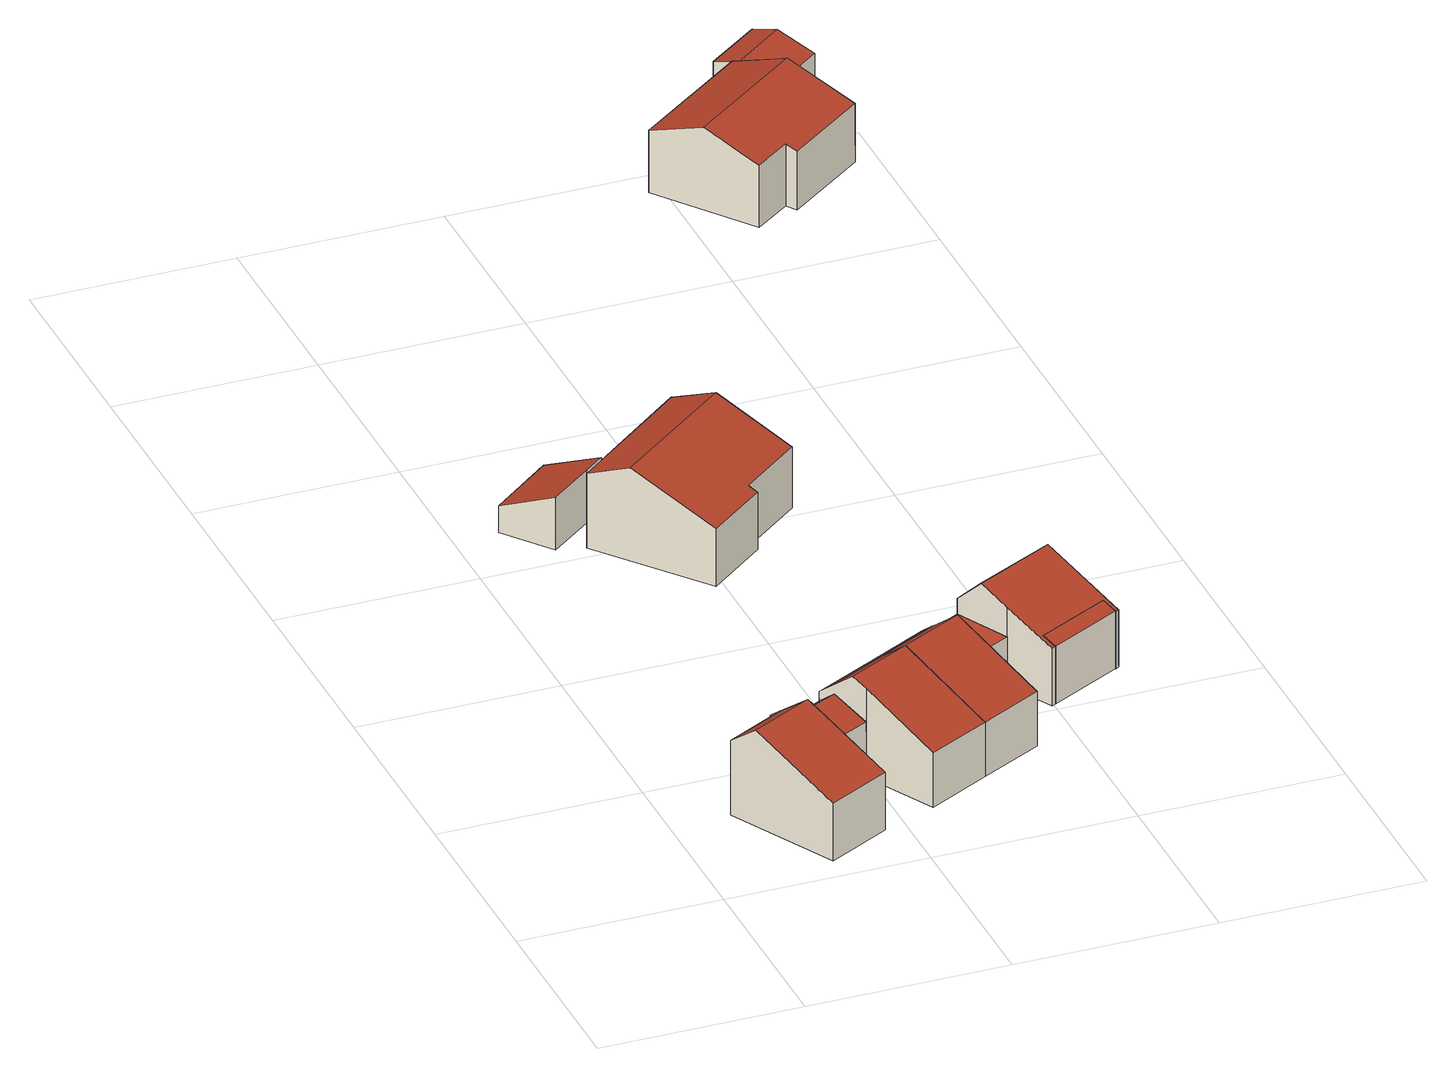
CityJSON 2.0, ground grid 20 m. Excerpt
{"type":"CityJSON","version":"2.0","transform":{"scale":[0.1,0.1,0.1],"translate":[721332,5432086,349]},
"CityObjects":{
"building1":{"type":"Building","attributes":{"Gemeindeschluessel":"09375199","HoeheDach":"360.740","HoeheGrund":"350.684","Methode":"2000","NiedrigsteTraufeDesGebaeudes":"356.661","Geometrietyp2DReferenz":"3000","measuredHeight":10.06,"function":"31001_1000","roofType":"3100"},"address":[{"Country":"Germany","Locality":"Sinzing","ThoroughfareName":"Eilsbrunner Straße 19"}],"geometry":[{"type":"Solid","lod":"2","boundaries":[[[[0,1,2,3,4,5,6]],[[7,6,5,8,9]],[[1,10,11,2]],[[1,0,12,10]],[[13,9,8,14,15]],[[3,15,14,4]],[[2,11,13,15,3]],[[7,9,13,11,10,12]],[[0,6,7,12]],[[5,4,14,8]]]],"semantics":{"surfaces":[{"type":"GroundSurface","Flaeche":"88.111","Z_MAX":"0.000","Z_MAX_ASL":"350.684","Z_MIN":"0.000","Z_MIN_ASL":"350.684"},{"type":"WallSurface","Flaeche":"101.140","Z_MAX":"10.056","Z_MAX_ASL":"360.740","Z_MIN":"0.000","Z_MIN_ASL":"350.684"},{"type":"WallSurface","Flaeche":"1.779","Z_MAX":"6.856","Z_MAX_ASL":"357.540","Z_MIN":"0.000","Z_MIN_ASL":"350.684"},{"type":"WallSurface","Flaeche":"9.180","Z_MAX":"7.804","Z_MAX_ASL":"358.488","Z_MIN":"0.000","Z_MIN_ASL":"350.684"},{"type":"RoofSurface","Dachneigung":"66.305","Dachorientierung":"152.455","Flaeche":"72.612","Z_MAX":"10.056","Z_MAX_ASL":"360.740","Z_MIN":"5.977","Z_MIN_ASL":"356.661"},{"type":"WallSurface","Flaeche":"61.846","Z_MAX":"9.488","Z_MAX_ASL":"360.172","Z_MIN":"0.000","Z_MIN_ASL":"350.684"},{"type":"WallSurface","Flaeche":"48.378","Z_MAX":"10.056","Z_MAX_ASL":"360.740","Z_MIN":"0.000","Z_MIN_ASL":"350.684"},{"type":"RoofSurface","Dachneigung":"52.873","Dachorientierung":"332.456","Flaeche":"27.117","Z_MAX":"10.056","Z_MAX_ASL":"360.740","Z_MIN":"6.856","Z_MIN_ASL":"357.540"},{"type":"WallSurface","Flaeche":"53.622","Z_MAX":"7.804","Z_MAX_ASL":"358.488","Z_MIN":"0.000","Z_MIN_ASL":"350.684"},{"type":"WallSurface","Flaeche":"42.753","Z_MAX":"5.978","Z_MAX_ASL":"356.663","Z_MIN":"0.000","Z_MIN_ASL":"350.684"}],"values":[[0,1,2,3,4,5,6,7,8,9]]}}]},
"building2":{"type":"Building","attributes":{"Gemeindeschluessel":"09375199","HoeheDach":"357.400","HoeheGrund":"350.790","Methode":"2000","NiedrigsteTraufeDesGebaeudes":"355.870","Geometrietyp2DReferenz":"3000","measuredHeight":6.61,"function":"31001_2000","roofType":"3100"},"geometry":[{"type":"Solid","lod":"2","boundaries":[[[[16,17,18,19]],[[20,16,19,21,22]],[[23,17,16,20]],[[19,18,24,21]],[[22,21,24,25]],[[25,23,20,22]],[[25,24,18,17,23]]]],"semantics":{"surfaces":[{"type":"RoofSurface","Dachneigung":"68.032","Dachorientierung":"152.500","Flaeche":"13.277","Z_MAX":"6.610","Z_MAX_ASL":"357.400","Z_MIN":"5.080","Z_MIN_ASL":"355.870"},{"type":"WallSurface","Flaeche":"32.315","Z_MAX":"6.610","Z_MAX_ASL":"357.400","Z_MIN":"0.000","Z_MIN_ASL":"350.790"},{"type":"WallSurface","Flaeche":"16.448","Z_MAX":"5.080","Z_MAX_ASL":"355.870","Z_MIN":"0.000","Z_MIN_ASL":"350.790"},{"type":"RoofSurface","Dachneigung":"48.991","Dachorientierung":"332.499","Flaeche":"7.478","Z_MAX":"6.610","Z_MAX_ASL":"357.400","Z_MIN":"5.104","Z_MIN_ASL":"355.894"},{"type":"WallSurface","Flaeche":"16.647","Z_MAX":"5.104","Z_MAX_ASL":"355.894","Z_MIN":"0.000","Z_MIN_ASL":"350.790"},{"type":"GroundSurface","Flaeche":"17.954","Z_MAX":"0.000","Z_MAX_ASL":"350.790","Z_MIN":"0.000","Z_MIN_ASL":"350.790"},{"type":"WallSurface","Flaeche":"32.314","Z_MAX":"6.610","Z_MAX_ASL":"357.400","Z_MIN":"0.000","Z_MIN_ASL":"350.790"}],"values":[[0,1,2,3,4,5,6]]}}]},
"building3":{"type":"Building","attributes":{"Gemeindeschluessel":"09375199","HoeheDach":"357.400","HoeheGrund":"350.626","Methode":"2000","NiedrigsteTraufeDesGebaeudes":"355.870","Geometrietyp2DReferenz":"3000","measuredHeight":6.77,"function":"31001_2000","roofType":"3100"},"geometry":[{"type":"Solid","lod":"2","boundaries":[[[[26,24,27,28]],[[29,17,18,24,26]],[[28,30,29,26]],[[28,27,31,32,30]],[[18,31,27,24]],[[30,32,17,29]],[[17,32,31,18]]]],"semantics":{"surfaces":[{"type":"WallSurface","Flaeche":"17.223","Z_MAX":"5.268","Z_MAX_ASL":"355.894","Z_MIN":"0.000","Z_MIN_ASL":"350.626"},{"type":"WallSurface","Flaeche":"33.219","Z_MAX":"6.774","Z_MAX_ASL":"357.400","Z_MIN":"0.000","Z_MIN_ASL":"350.626"},{"type":"GroundSurface","Flaeche":"18.035","Z_MAX":"0.000","Z_MAX_ASL":"350.626","Z_MIN":"0.000","Z_MIN_ASL":"350.626"},{"type":"WallSurface","Flaeche":"33.197","Z_MAX":"6.774","Z_MAX_ASL":"357.400","Z_MIN":"0.000","Z_MIN_ASL":"350.626"},{"type":"RoofSurface","Dachneigung":"48.871","Dachorientierung":"332.573","Flaeche":"7.483","Z_MAX":"6.774","Z_MAX_ASL":"357.400","Z_MIN":"5.268","Z_MIN_ASL":"355.894"},{"type":"WallSurface","Flaeche":"17.106","Z_MAX":"5.246","Z_MAX_ASL":"355.872","Z_MIN":"0.000","Z_MIN_ASL":"350.626"},{"type":"RoofSurface","Dachneigung":"68.072","Dachorientierung":"152.580","Flaeche":"13.366","Z_MAX":"6.774","Z_MAX_ASL":"357.400","Z_MIN":"5.244","Z_MIN_ASL":"355.870"}],"values":[[0,1,2,3,4,5,6]]}}]},
"building4":{"type":"Building","attributes":{"Gemeindeschluessel":"09375199","HoeheDach":"361.982","HoeheGrund":"356.540","Methode":"1000","NiedrigsteTraufeDesGebaeudes":"359.315","Geometrietyp2DReferenz":"3000","measuredHeight":5.44,"function":"31001_2000","roofType":"2100"},"geometry":[{"type":"Solid","lod":"2","boundaries":[[[[33,34,35,36]],[[37,38,39,40]],[[37,33,36,41,38]],[[34,40,39,42,35]],[[35,42,41,36]],[[33,37,40,34]],[[39,38,41,42]]]],"semantics":{"surfaces":[{"type":"WallSurface","Flaeche":"24.629","Z_MAX":"5.432","Z_MAX_ASL":"361.972","Z_MIN":"0.000","Z_MIN_ASL":"356.540"},{"type":"WallSurface","Flaeche":"13.627","Z_MAX":"5.442","Z_MAX_ASL":"361.982","Z_MIN":"0.000","Z_MIN_ASL":"356.540"},{"type":"GroundSurface","Flaeche":"47.718","Z_MAX":"0.000","Z_MAX_ASL":"356.540","Z_MIN":"0.000","Z_MIN_ASL":"356.540"},{"type":"RoofSurface","Dachneigung":"66.117","Dachorientierung":"321.183","Flaeche":"52.186","Z_MAX":"5.442","Z_MAX_ASL":"361.982","Z_MIN":"2.775","Z_MIN_ASL":"359.315"},{"type":"WallSurface","Flaeche":"22.298","Z_MAX":"2.810","Z_MAX_ASL":"359.350","Z_MIN":"0.000","Z_MIN_ASL":"356.540"},{"type":"WallSurface","Flaeche":"29.835","Z_MAX":"5.442","Z_MAX_ASL":"361.982","Z_MIN":"0.000","Z_MIN_ASL":"356.540"},{"type":"WallSurface","Flaeche":"24.404","Z_MAX":"5.432","Z_MAX_ASL":"361.972","Z_MIN":"0.000","Z_MIN_ASL":"356.540"}],"values":[[0,1,2,3,4,5,6]]}}]},
"building5":{"type":"Building","attributes":{"Gemeindeschluessel":"09375199","HoeheDach":"360.080","HoeheGrund":"350.050","Methode":"2000","NiedrigsteTraufeDesGebaeudes":"355.812","Geometrietyp2DReferenz":"3000","measuredHeight":10.03,"function":"31001_1000","roofType":"3100"},"address":[{"Country":"Germany","Locality":"Sinzing","ThoroughfareName":"Eilsbrunner Straße 18"}],"geometry":[{"type":"Solid","lod":"2","boundaries":[[[[43,44,45,46]],[[47,48,49,50,51]],[[52,53,54,55]],[[46,45,56,57]],[[55,54,48,47]],[[57,56,58,53,52]],[[48,54,53,58,49]],[[57,52,55,47,51,43,46]],[[51,50,44,43]],[[49,58,56,45,44,50]]]],"semantics":{"surfaces":[{"type":"WallSurface","Flaeche":"9.094","Z_MAX":"7.839","Z_MAX_ASL":"357.889","Z_MIN":"0.000","Z_MIN_ASL":"350.050"},{"type":"WallSurface","Flaeche":"48.501","Z_MAX":"10.030","Z_MAX_ASL":"360.080","Z_MIN":"0.000","Z_MIN_ASL":"350.050"},{"type":"WallSurface","Flaeche":"41.140","Z_MAX":"5.762","Z_MAX_ASL":"355.812","Z_MIN":"0.000","Z_MIN_ASL":"350.050"},{"type":"WallSurface","Flaeche":"53.814","Z_MAX":"7.839","Z_MAX_ASL":"357.889","Z_MIN":"0.000","Z_MIN_ASL":"350.050"},{"type":"WallSurface","Flaeche":"60.336","Z_MAX":"9.333","Z_MAX_ASL":"359.383","Z_MIN":"0.000","Z_MIN_ASL":"350.050"},{"type":"WallSurface","Flaeche":"99.849","Z_MAX":"10.030","Z_MAX_ASL":"360.080","Z_MIN":"0.000","Z_MIN_ASL":"350.050"},{"type":"RoofSurface","Dachneigung":"65.928","Dachorientierung":"154.799","Flaeche":"74.667","Z_MAX":"10.030","Z_MAX_ASL":"360.080","Z_MIN":"5.762","Z_MIN_ASL":"355.812"},{"type":"GroundSurface","Flaeche":"87.953","Z_MAX":"0.000","Z_MAX_ASL":"350.050","Z_MIN":"0.000","Z_MIN_ASL":"350.050"},{"type":"WallSurface","Flaeche":"1.806","Z_MAX":"6.840","Z_MAX_ASL":"356.890","Z_MIN":"0.000","Z_MIN_ASL":"350.050"},{"type":"RoofSurface","Dachneigung":"51.132","Dachorientierung":"334.799","Flaeche":"25.405","Z_MAX":"10.030","Z_MAX_ASL":"360.080","Z_MIN":"6.838","Z_MIN_ASL":"356.888"}],"values":[[0,1,2,3,4,5,6,7,8,9]]}}]},
"building6":{"type":"Building","attributes":{"Gemeindeschluessel":"09375199","HoeheDach":"357.883","HoeheGrund":"352.350","Methode":"2000","NiedrigsteTraufeDesGebaeudes":"356.929","Geometrietyp2DReferenz":"3000","measuredHeight":5.53,"function":"51009_1610","roofType":"2100"},"geometry":[{"type":"Solid","lod":"2","boundaries":[[[[59,60,56,61]],[[62,63,64,59,61,65]],[[65,45,44,62]],[[45,56,60,66,67,44]],[[63,67,66,64]],[[64,66,60,59]],[[62,44,67,63]],[[61,56,45,65]]]],"semantics":{"surfaces":[{"type":"WallSurface","Flaeche":"38.095","Z_MAX":"5.533","Z_MAX_ASL":"357.883","Z_MIN":"0.000","Z_MIN_ASL":"352.350"},{"type":"GroundSurface","Flaeche":"17.055","Z_MAX":"0.000","Z_MAX_ASL":"352.350","Z_MIN":"0.000","Z_MIN_ASL":"352.350"},{"type":"WallSurface","Flaeche":"6.264","Z_MAX":"5.532","Z_MAX_ASL":"357.882","Z_MIN":"0.000","Z_MIN_ASL":"352.350"},{"type":"RoofSurface","Dachneigung":"52.448","Dachorientierung":"332.385","Flaeche":"21.513","Z_MAX":"5.533","Z_MAX_ASL":"357.883","Z_MIN":"4.579","Z_MIN_ASL":"356.929"},{"type":"WallSurface","Flaeche":"31.533","Z_MAX":"4.580","Z_MAX_ASL":"356.930","Z_MIN":"0.000","Z_MIN_ASL":"352.350"},{"type":"WallSurface","Flaeche":"6.268","Z_MAX":"5.532","Z_MAX_ASL":"357.882","Z_MIN":"0.000","Z_MIN_ASL":"352.350"},{"type":"WallSurface","Flaeche":"31.475","Z_MAX":"4.580","Z_MAX_ASL":"356.930","Z_MIN":"0.000","Z_MIN_ASL":"352.350"},{"type":"WallSurface","Flaeche":"38.022","Z_MAX":"5.533","Z_MAX_ASL":"357.883","Z_MIN":"0.000","Z_MIN_ASL":"352.350"}],"values":[[0,1,2,3,4,5,6,7]]}}]},
"building7":{"type":"Building","attributes":{"Gemeindeschluessel":"09375199","HoeheDach":"363.580","HoeheGrund":"353.950","Methode":"2000","NiedrigsteTraufeDesGebaeudes":"359.933","Geometrietyp2DReferenz":"3000","measuredHeight":9.63,"function":"31001_1000","roofType":"3100"},"address":[{"Country":"Germany","Locality":"Sinzing","ThoroughfareName":"Ziegelschlagweg 3"}],"geometry":[{"type":"Solid","lod":"2","boundaries":[[[[68,69,70,71,72]],[[73,74,75,76,77,78,79]],[[68,72,73,79,80]],[[81,76,75,70,69]],[[73,72,71,74]],[[77,82,83,78]],[[76,81,82,77]],[[68,80,83,82,81,69]],[[78,83,80,79]],[[74,71,70,75]]]],"semantics":{"surfaces":[{"type":"RoofSurface","Dachneigung":"67.799","Dachorientierung":"321.648","Flaeche":"75.625","Z_MAX":"9.630","Z_MAX_ASL":"363.580","Z_MIN":"7.741","Z_MIN_ASL":"361.691"},{"type":"GroundSurface","Flaeche":"198.783","Z_MAX":"0.000","Z_MAX_ASL":"353.950","Z_MIN":"0.000","Z_MIN_ASL":"353.950"},{"type":"WallSurface","Flaeche":"109.100","Z_MAX":"9.630","Z_MAX_ASL":"363.580","Z_MIN":"0.000","Z_MIN_ASL":"353.950"},{"type":"WallSurface","Flaeche":"103.817","Z_MAX":"9.630","Z_MAX_ASL":"363.580","Z_MIN":"0.000","Z_MIN_ASL":"353.950"},{"type":"WallSurface","Flaeche":"19.493","Z_MAX":"7.786","Z_MAX_ASL":"361.736","Z_MIN":"0.000","Z_MIN_ASL":"353.950"},{"type":"WallSurface","Flaeche":"6.152","Z_MAX":"6.389","Z_MAX_ASL":"360.339","Z_MIN":"0.000","Z_MIN_ASL":"353.950"},{"type":"WallSurface","Flaeche":"49.823","Z_MAX":"6.389","Z_MAX_ASL":"360.339","Z_MIN":"0.000","Z_MIN_ASL":"353.950"},{"type":"RoofSurface","Dachneigung":"67.799","Dachorientierung":"141.651","Flaeche":"139.072","Z_MAX":"9.630","Z_MAX_ASL":"363.580","Z_MIN":"5.983","Z_MIN_ASL":"359.933"},{"type":"WallSurface","Flaeche":"44.807","Z_MAX":"5.983","Z_MAX_ASL":"359.933","Z_MIN":"0.000","Z_MIN_ASL":"353.950"},{"type":"WallSurface","Flaeche":"98.976","Z_MAX":"7.769","Z_MAX_ASL":"361.719","Z_MIN":"0.000","Z_MIN_ASL":"353.950"}],"values":[[0,1,2,3,4,5,6,7,8,9]]}}]},
"building8":{"type":"Building","attributes":{"Gemeindeschluessel":"09375199","HoeheDach":"360.080","HoeheGrund":"350.120","Methode":"2000","NiedrigsteTraufeDesGebaeudes":"355.812","Geometrietyp2DReferenz":"3000","measuredHeight":9.96,"function":"31001_1000","roofType":"3100"},"address":[{"Country":"Germany","Locality":"Sinzing","ThoroughfareName":"Eilsbrunner Straße 17"}],"geometry":[{"type":"Solid","lod":"2","boundaries":[[[[84,66,85,86]],[[86,85,87,88,89]],[[89,88,90,91]],[[86,89,91,52,57,92,84]],[[52,53,58,56,57]],[[58,87,85,66,60,56]],[[53,90,88,87,58]],[[57,56,60,92]],[[92,60,66,84]],[[91,90,53,52]]]],"semantics":{"surfaces":[{"type":"WallSurface","Flaeche":"1.726","Z_MAX":"6.770","Z_MAX_ASL":"356.890","Z_MIN":"0.000","Z_MIN_ASL":"350.120"},{"type":"WallSurface","Flaeche":"48.013","Z_MAX":"9.960","Z_MAX_ASL":"360.080","Z_MIN":"0.000","Z_MIN_ASL":"350.120"},{"type":"WallSurface","Flaeche":"59.997","Z_MAX":"9.277","Z_MAX_ASL":"359.397","Z_MIN":"0.000","Z_MIN_ASL":"350.120"},{"type":"GroundSurface","Flaeche":"88.073","Z_MAX":"0.000","Z_MAX_ASL":"350.120","Z_MIN":"0.000","Z_MIN_ASL":"350.120"},{"type":"WallSurface","Flaeche":"99.007","Z_MAX":"9.960","Z_MAX_ASL":"360.080","Z_MIN":"0.000","Z_MIN_ASL":"350.120"},{"type":"RoofSurface","Dachneigung":"51.297","Dachorientierung":"334.619","Flaeche":"25.503","Z_MAX":"9.960","Z_MAX_ASL":"360.080","Z_MIN":"6.769","Z_MIN_ASL":"356.889"},{"type":"RoofSurface","Dachneigung":"65.910","Dachorientierung":"154.620","Flaeche":"74.674","Z_MAX":"9.960","Z_MAX_ASL":"360.080","Z_MIN":"5.692","Z_MIN_ASL":"355.812"},{"type":"WallSurface","Flaeche":"53.438","Z_MAX":"7.763","Z_MAX_ASL":"357.883","Z_MIN":"0.000","Z_MIN_ASL":"350.120"},{"type":"WallSurface","Flaeche":"9.004","Z_MAX":"7.763","Z_MAX_ASL":"357.883","Z_MIN":"0.000","Z_MIN_ASL":"350.120"},{"type":"WallSurface","Flaeche":"40.638","Z_MAX":"5.692","Z_MAX_ASL":"355.812","Z_MIN":"0.000","Z_MIN_ASL":"350.120"}],"values":[[0,1,2,3,4,5,6,7,8,9]]}}]},
"building9":{"type":"Building","attributes":{"Gemeindeschluessel":"09375199","HoeheDach":"356.670","HoeheGrund":"349.970","Methode":"2000","NiedrigsteTraufeDesGebaeudes":"355.111","Geometrietyp2DReferenz":"3000","measuredHeight":6.7,"function":"31001_2000","roofType":"3100"},"geometry":[{"type":"Solid","lod":"2","boundaries":[[[[93,94,95,96,97]],[[96,98,99,100,97]],[[93,101,102,103,94]],[[97,100,101,93]],[[99,102,101,100]],[[98,104,103,102,99]],[[94,103,104,95]],[[95,104,98,96]]]],"semantics":{"surfaces":[{"type":"GroundSurface","Flaeche":"17.894","Z_MAX":"0.000","Z_MAX_ASL":"349.970","Z_MIN":"0.000","Z_MIN_ASL":"349.970"},{"type":"WallSurface","Flaeche":"32.643","Z_MAX":"6.700","Z_MAX_ASL":"356.670","Z_MIN":"0.000","Z_MIN_ASL":"349.970"},{"type":"WallSurface","Flaeche":"24.520","Z_MAX":"6.700","Z_MAX_ASL":"356.670","Z_MIN":"0.000","Z_MIN_ASL":"349.970"},{"type":"WallSurface","Flaeche":"16.729","Z_MAX":"5.163","Z_MAX_ASL":"355.133","Z_MIN":"0.000","Z_MIN_ASL":"349.970"},{"type":"RoofSurface","Dachneigung":"50.245","Dachorientierung":"332.510","Flaeche":"7.832","Z_MAX":"6.700","Z_MAX_ASL":"356.670","Z_MIN":"5.151","Z_MIN_ASL":"355.121"},{"type":"RoofSurface","Dachneigung":"66.873","Dachorientierung":"152.528","Flaeche":"12.913","Z_MAX":"6.700","Z_MAX_ASL":"356.670","Z_MIN":"5.141","Z_MIN_ASL":"355.111"},{"type":"WallSurface","Flaeche":"8.055","Z_MAX":"5.772","Z_MAX_ASL":"355.742","Z_MIN":"0.000","Z_MIN_ASL":"349.970"},{"type":"WallSurface","Flaeche":"16.765","Z_MAX":"5.141","Z_MAX_ASL":"355.111","Z_MIN":"0.000","Z_MIN_ASL":"349.970"}],"values":[[0,1,2,3,4,5,6,7]]}}]},
"building10":{"type":"Building","attributes":{"Gemeindeschluessel":"09375199","HoeheDach":"354.695","HoeheGrund":"350.110","Methode":"1000","NiedrigsteTraufeDesGebaeudes":"354.695","Geometrietyp2DReferenz":"3000","measuredHeight":4.58,"function":"31001_2000","roofType":"1000"},"geometry":[{"type":"Solid","lod":"2","boundaries":[[[[105,106,107,108,109]],[[110,105,109,111]],[[111,112,113,114,110]],[[112,108,107,113]],[[114,106,105,110]],[[111,109,108,112]],[[113,107,106,114]]]],"semantics":{"surfaces":[{"type":"RoofSurface","Dachneigung":"90.000","Dachorientierung":"-1.000","Flaeche":"21.224","Z_MAX":"4.585","Z_MAX_ASL":"354.695","Z_MIN":"4.585","Z_MIN_ASL":"354.695"},{"type":"WallSurface","Flaeche":"9.094","Z_MAX":"4.585","Z_MAX_ASL":"354.695","Z_MIN":"0.000","Z_MIN_ASL":"350.110"},{"type":"GroundSurface","Flaeche":"21.224","Z_MAX":"0.000","Z_MAX_ASL":"350.110","Z_MIN":"0.000","Z_MIN_ASL":"350.110"},{"type":"WallSurface","Flaeche":"27.572","Z_MAX":"4.585","Z_MAX_ASL":"354.695","Z_MIN":"0.000","Z_MIN_ASL":"350.110"},{"type":"WallSurface","Flaeche":"18.442","Z_MAX":"4.585","Z_MAX_ASL":"354.695","Z_MIN":"0.000","Z_MIN_ASL":"350.110"},{"type":"WallSurface","Flaeche":"16.080","Z_MAX":"4.585","Z_MAX_ASL":"354.695","Z_MIN":"0.000","Z_MIN_ASL":"350.110"},{"type":"WallSurface","Flaeche":"16.164","Z_MAX":"4.585","Z_MAX_ASL":"354.695","Z_MIN":"0.000","Z_MIN_ASL":"350.110"}],"values":[[0,1,2,3,4,5,6]]}}]},
"building11":{"type":"Building","attributes":{"Gemeindeschluessel":"09375199","HoeheDach":"359.130","HoeheGrund":"349.580","Methode":"2000","NiedrigsteTraufeDesGebaeudes":"355.588","Geometrietyp2DReferenz":"3000","measuredHeight":9.55,"function":"31001_1000","roofType":"3100"},"address":[{"Country":"Germany","Locality":"Sinzing","ThoroughfareName":"Ziegelschlagweg 1"}],"geometry":[{"type":"Solid","lod":"2","boundaries":[[[[115,116,117,118]],[[119,120,121,122]],[[123,124,125,126,127,117,116,128]],[[129,120,119,130,131,132,124,123,133]],[[134,122,121,135,136,137,115,118,138,139,140,141,142]],[[134,130,119,122]],[[131,130,134,142]],[[124,132,141,140,125]],[[129,133,136,135]],[[118,117,127,138]],[[141,132,131,142]],[[139,126,125,140]],[[138,127,126,139]],[[137,128,116,115]],[[121,120,129,135]],[[137,136,133,123,128]]]],"semantics":{"surfaces":[{"type":"WallSurface","Flaeche":"2.407","Z_MAX":"6.731","Z_MAX_ASL":"356.311","Z_MIN":"0.000","Z_MIN_ASL":"349.580"},{"type":"WallSurface","Flaeche":"9.566","Z_MAX":"6.641","Z_MAX_ASL":"356.221","Z_MIN":"0.000","Z_MIN_ASL":"349.580"},{"type":"RoofSurface","Dachneigung":"46.122","Dachorientierung":"332.545","Flaeche":"38.244","Z_MAX":"9.550","Z_MAX_ASL":"359.130","Z_MIN":"6.375","Z_MIN_ASL":"355.955"},{"type":"RoofSurface","Dachneigung":"67.286","Dachorientierung":"152.549","Flaeche":"69.358","Z_MAX":"9.550","Z_MAX_ASL":"359.130","Z_MIN":"6.008","Z_MIN_ASL":"355.588"},{"type":"GroundSurface","Flaeche":"91.543","Z_MAX":"0.000","Z_MAX_ASL":"349.580","Z_MIN":"0.000","Z_MIN_ASL":"349.580"},{"type":"WallSurface","Flaeche":"54.618","Z_MAX":"6.641","Z_MAX_ASL":"356.221","Z_MIN":"0.000","Z_MIN_ASL":"349.580"},{"type":"WallSurface","Flaeche":"89.740","Z_MAX":"9.550","Z_MAX_ASL":"359.130","Z_MIN":"0.000","Z_MIN_ASL":"349.580"},{"type":"WallSurface","Flaeche":"38.300","Z_MAX":"8.257","Z_MAX_ASL":"357.837","Z_MIN":"0.000","Z_MIN_ASL":"349.580"},{"type":"WallSurface","Flaeche":"18.541","Z_MAX":"6.378","Z_MAX_ASL":"355.958","Z_MIN":"0.000","Z_MIN_ASL":"349.580"},{"type":"WallSurface","Flaeche":"2.392","Z_MAX":"6.008","Z_MAX_ASL":"355.588","Z_MIN":"0.000","Z_MIN_ASL":"349.580"},{"type":"WallSurface","Flaeche":"27.990","Z_MAX":"6.733","Z_MAX_ASL":"356.313","Z_MIN":"0.000","Z_MIN_ASL":"349.580"},{"type":"WallSurface","Flaeche":"2.439","Z_MAX":"6.733","Z_MAX_ASL":"356.313","Z_MIN":"0.000","Z_MIN_ASL":"349.580"},{"type":"WallSurface","Flaeche":"13.350","Z_MAX":"6.737","Z_MAX_ASL":"356.317","Z_MIN":"0.000","Z_MIN_ASL":"349.580"},{"type":"WallSurface","Flaeche":"2.445","Z_MAX":"6.009","Z_MAX_ASL":"355.589","Z_MIN":"0.000","Z_MIN_ASL":"349.580"},{"type":"WallSurface","Flaeche":"51.319","Z_MAX":"9.550","Z_MAX_ASL":"359.130","Z_MIN":"0.000","Z_MIN_ASL":"349.580"}],"values":[[0,1,2,3,4,5,1,6,7,8,9,10,11,12,13,14]]}}]},
"building12":{"type":"Building","attributes":{"Gemeindeschluessel":"09375199","HoeheDach":"356.223","HoeheGrund":"349.600","Methode":"2000","NiedrigsteTraufeDesGebaeudes":"355.601","Geometrietyp2DReferenz":"3000","measuredHeight":6.62,"function":"51009_1610","roofType":"2100"},"geometry":[{"type":"Solid","lod":"2","boundaries":[[[[143,144,120,121]],[[120,144,130,119]],[[121,120,119,122]],[[122,134,143,121]],[[122,119,130,134]],[[134,130,144,143]]]],"semantics":{"surfaces":[{"type":"WallSurface","Flaeche":"49.359","Z_MAX":"6.001","Z_MAX_ASL":"355.601","Z_MIN":"0.000","Z_MIN_ASL":"349.600"},{"type":"RoofSurface","Dachneigung":"67.575","Dachorientierung":"152.563","Flaeche":"13.411","Z_MAX":"6.623","Z_MAX_ASL":"356.223","Z_MIN":"6.001","Z_MIN_ASL":"355.601"},{"type":"WallSurface","Flaeche":"9.514","Z_MAX":"6.623","Z_MAX_ASL":"356.223","Z_MIN":"0.000","Z_MIN_ASL":"349.600"},{"type":"GroundSurface","Flaeche":"12.397","Z_MAX":"0.000","Z_MAX_ASL":"349.600","Z_MIN":"0.000","Z_MIN_ASL":"349.600"},{"type":"WallSurface","Flaeche":"54.476","Z_MAX":"6.623","Z_MAX_ASL":"356.223","Z_MIN":"0.000","Z_MIN_ASL":"349.600"}],"values":[[0,1,2,3,4,2]]}}]},
"building13":{"type":"Building","attributes":{"Gemeindeschluessel":"09375199","HoeheDach":"365.655","HoeheGrund":"357.140","Methode":"2000","NiedrigsteTraufeDesGebaeudes":"363.174","Geometrietyp2DReferenz":"3000","measuredHeight":8.52,"function":"31001_1000","roofType":"3100"},"address":[{"Country":"Germany","Locality":"Sinzing","ThoroughfareName":"Ortsstraße 9"}],"geometry":[{"type":"Solid","lod":"2","boundaries":[[[[145,146,147,148]],[[149,150,151,147,146,152]],[[153,154,155,156]],[[157,148,147,151,158]],[[159,152,146,145]],[[151,150,155,154,158]],[[149,160,156,155,150]],[[157,158,154,153]],[[160,149,152,159]],[[157,153,156,160,159,145,148]]]],"semantics":{"surfaces":[{"type":"WallSurface","Flaeche":"28.631","Z_MAX":"6.463","Z_MAX_ASL":"363.604","Z_MIN":"-0.000","Z_MIN_ASL":"357.140"},{"type":"RoofSurface","Dachneigung":"70.735","Dachorientierung":"145.504","Flaeche":"101.034","Z_MAX":"8.515","Z_MAX_ASL":"365.655","Z_MIN":"6.033","Z_MIN_ASL":"363.174"},{"type":"WallSurface","Flaeche":"33.306","Z_MAX":"8.080","Z_MAX_ASL":"365.220","Z_MIN":"-0.000","Z_MIN_ASL":"357.140"},{"type":"WallSurface","Flaeche":"87.624","Z_MAX":"8.515","Z_MAX_ASL":"365.655","Z_MIN":"-0.000","Z_MIN_ASL":"357.140"},{"type":"WallSurface","Flaeche":"7.679","Z_MAX":"6.463","Z_MAX_ASL":"363.604","Z_MIN":"-0.000","Z_MIN_ASL":"357.140"},{"type":"RoofSurface","Dachneigung":"70.735","Dachorientierung":"325.504","Flaeche":"87.505","Z_MAX":"8.515","Z_MAX_ASL":"365.655","Z_MIN":"6.479","Z_MIN_ASL":"363.619"},{"type":"WallSurface","Flaeche":"61.964","Z_MAX":"8.515","Z_MAX_ASL":"365.655","Z_MIN":"-0.000","Z_MIN_ASL":"357.140"},{"type":"WallSurface","Flaeche":"91.815","Z_MAX":"6.481","Z_MAX_ASL":"363.621","Z_MIN":"-0.000","Z_MIN_ASL":"357.140"},{"type":"WallSurface","Flaeche":"58.928","Z_MAX":"6.034","Z_MAX_ASL":"363.174","Z_MIN":"-0.000","Z_MIN_ASL":"357.140"},{"type":"GroundSurface","Flaeche":"177.981","Z_MAX":"-0.000","Z_MAX_ASL":"357.140","Z_MIN":"-0.000","Z_MIN_ASL":"357.140"}],"values":[[0,1,2,3,4,5,6,7,8,9]]}}]},
"building14":{"type":"Building","attributes":{"Gemeindeschluessel":"09375199","HoeheDach":"363.710","HoeheGrund":"357.280","Methode":"2000","NiedrigsteTraufeDesGebaeudes":"362.445","Geometrietyp2DReferenz":"3000","measuredHeight":6.43,"function":"31001_2000","roofType":"3100"},"geometry":[{"type":"Solid","lod":"2","boundaries":[[[[161,162,163,164,165]],[[166,167,168,169,170]],[[171,172,163,162]],[[168,171,162,161,169]],[[167,172,171,168]],[[169,161,165,170]],[[166,164,163,172,167]],[[170,165,164,166]]]],"semantics":{"surfaces":[{"type":"RoofSurface","Dachneigung":"72.109","Dachorientierung":"323.199","Flaeche":"18.573","Z_MAX":"6.430","Z_MAX_ASL":"363.710","Z_MIN":"5.573","Z_MIN_ASL":"362.853"},{"type":"GroundSurface","Flaeche":"43.693","Z_MAX":"0.000","Z_MAX_ASL":"357.280","Z_MIN":"0.000","Z_MIN_ASL":"357.280"},{"type":"RoofSurface","Dachneigung":"72.115","Dachorientierung":"143.212","Flaeche":"27.337","Z_MAX":"6.430","Z_MAX_ASL":"363.710","Z_MIN":"5.165","Z_MIN_ASL":"362.445"},{"type":"WallSurface","Flaeche":"26.867","Z_MAX":"6.430","Z_MAX_ASL":"363.710","Z_MIN":"0.000","Z_MIN_ASL":"357.280"},{"type":"WallSurface","Flaeche":"34.292","Z_MAX":"5.169","Z_MAX_ASL":"362.449","Z_MIN":"0.000","Z_MIN_ASL":"357.280"},{"type":"WallSurface","Flaeche":"11.789","Z_MAX":"6.218","Z_MAX_ASL":"363.498","Z_MIN":"0.000","Z_MIN_ASL":"357.280"},{"type":"WallSurface","Flaeche":"38.598","Z_MAX":"6.430","Z_MAX_ASL":"363.710","Z_MIN":"0.000","Z_MIN_ASL":"357.280"},{"type":"WallSurface","Flaeche":"37.079","Z_MAX":"5.573","Z_MAX_ASL":"362.853","Z_MIN":"0.000","Z_MIN_ASL":"357.280"}],"values":[[0,1,2,3,4,5,6,7]]}}]}
},
"vertices":[
[114,150,17],[108,161,17],[110,162,17],[136,114,17],[173,43,17],[110,10,17],[53,118,17],[53,118,95],[110,10,77],[67,92,117],[108,161,85],[110,162,85],[114,150,95],[130,125,117],[173,43,77],[136,114,112],
[136,114,69],[165,129,69],[147,162,84],[118,147,84],[136,114,18],[110,162,69],[110,162,18],[165,129,18],[139,177,69],[139,177,18],
[139,177,16],[168,193,69],[168,193,16],[165,129,16],[194,144,16],[176,177,84],[194,144,69],
[40,515,75],[40,515,130],[3,562,103],[3,562,75],[83,549,75],[103,565,75],[103,565,130],[83,549,130],[66,612,75],[66,612,104],
[170,194,11],[170,194,79],[176,183,89],[176,183,11],[194,144,11],[194,144,104],[186,157,111],[168,193,79],[168,193,11],[294,106,11],[294,106,68],[231,73,68],[231,73,11],[237,215,89],[237,215,11],[250,190,111],
[298,247,34],[298,247,89],[237,215,34],[170,194,34],[231,226,34],[292,258,34],[176,183,34],[292,258,79],[231,226,79],
[111,514,146],[231,608,146],[202,645,127],[103,565,127],[83,549,127],[83,549,49],[103,565,49],[202,645,49],[280,546,49],[219,498,49],[225,490,49],[167,444,49],[167,444,109],[280,546,113],[219,498,113],[225,490,109],
[292,258,11],[295,259,79],[295,259,11],[313,223,111],[320,210,104],[320,210,11],[357,139,68],[357,139,11],[298,247,11],
[323,274,10],[342,238,10],[349,225,10],[320,210,10],[295,259,10],[320,210,61],[303,242,77],[295,259,61],[323,274,61],[332,257,77],[342,238,67],[349,225,61],
[323,274,57],[342,238,57],[373,254,57],[346,308,57],[315,291,57],[323,274,11],[315,291,11],[346,308,11],[373,254,11],[342,238,11],
[363,317,6],[363,317,73],[361,320,70],[361,320,6],[395,222,72],[402,209,66],[402,209,6],[395,222,6],[359,282,101],[439,323,101],[426,350,73],[389,330,73],[387,334,70],[346,308,73],[398,207,66],[468,260,72],[475,246,66],[478,248,66],[373,254,88],[468,260,6],[398,207,6],[373,254,6],[346,308,6],[387,334,6],[389,330,6],[426,350,6],[478,248,6],[475,246,6],
[475,247,6],[475,247,66],
[447,989,81],[447,989,146],[411,963,146],[411,963,81],[533,1038,142],[490,1095,167],[376,1010,167],[454,979,142],[455,1141,81],[455,1141,146],[483,1105,162],[483,1105,81],[341,1056,81],[341,1056,146],[454,979,81],[533,1038,81],
[455,1141,145],[459,1136,147],[512,1176,147],[496,1197,139],[443,1157,139],[496,1197,83],[536,1145,83],[483,1105,83],[455,1141,83],[443,1157,83],[483,1105,134],[536,1145,134]
]}
